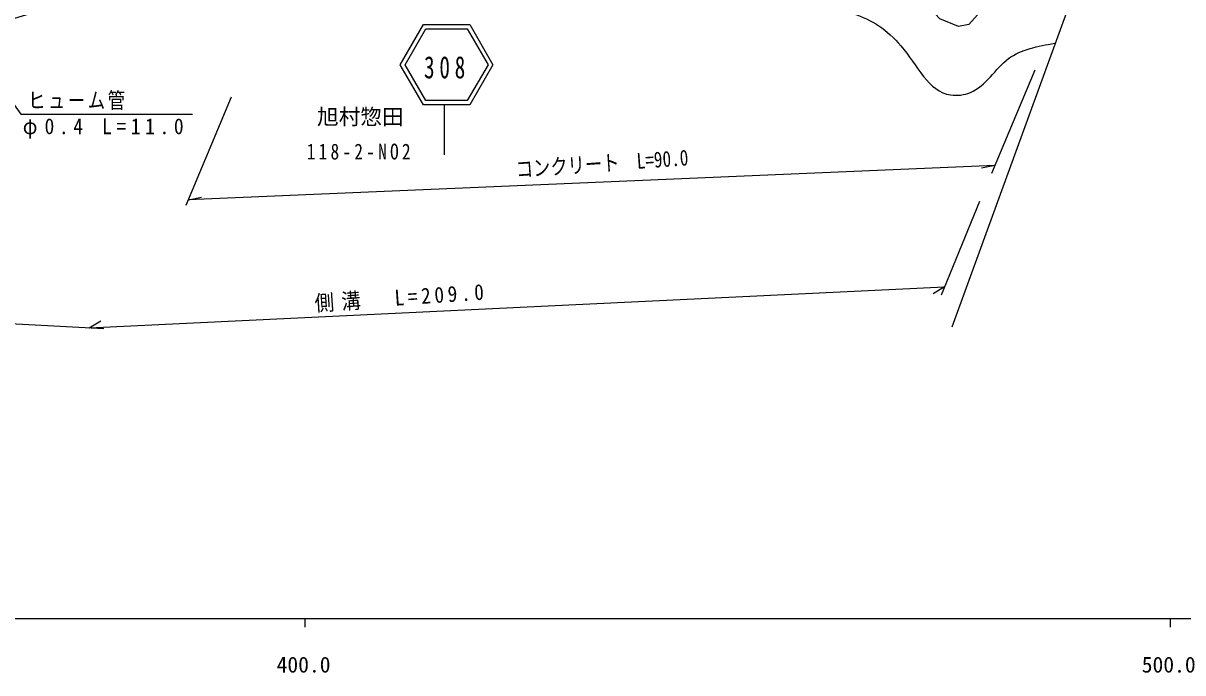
# Model space of a CAD drawing. Units: millimetres, scale not verified. Extents: x 40000 to 680000, y 20000 to 380000.
# Drawn here: x 435435 to 569474, y 198715 to 273830 of the extents above; entities that cross this region are included whole.
import ezdxf
from ezdxf.enums import TextEntityAlignment as Align

# ---------------------------------------------------------------- set-up
doc = ezdxf.new("R2010")
doc.units = ezdxf.units.MM
doc.header["$LTSCALE"] = 1000
doc.layers.add('M-BGD', color=7, linetype='Continuous', lineweight=25)
doc.layers.add('M-TTL-BAND', color=7, linetype='Continuous', lineweight=25)
doc.styles.add('ＭＳ ゴシック', font='')
doc.styles.get('ＭＳ ゴシック').set_extended_font_data('MS Gothic')

msp = doc.modelspace()

# ---------------------------------------------------------------- linework, layer by layer
at = {"layer": 'M-BGD'}
for p, q in [((542810, 238719), (563099, 294488)), ((479010, 269033), (481690, 273675)), ((481690, 273675), (487050, 273675)), ((487050, 273675), (489730, 269033)), ((479570, 269033), (481970, 273190)), ((481970, 273190), (486770, 273190)), ((486770, 273190), (489170, 269033)), ((481690, 264391), (479010, 269033)), ((489730, 269033), (487050, 264391)), ((552364, 268383), (547352, 256434)), ((454277, 252799), (459528, 265317)), ((487050, 264391), (481690, 264391)), ((484081, 264391), (484081, 258625)), ((547739, 257357), (454538, 253422)), ((547739, 257357), (546212, 257049)), ((454538, 253422), (456065, 253729)), ((541563, 242421), (546019, 253233)), ((443073, 238591), (541944, 243345)), ((541944, 243345), (540623, 242520)), ((444739, 238505), (417579, 239922)), ((443073, 238591), (444394, 239416))]:
    msp.add_line(p, q, dxfattribs=at)
for points in [[(533695, 281204), (534765, 280803), (535434, 279287), (535835, 277192), (536816, 275409), (538688, 275409), (539847, 275989), (542699, 284993), (545106, 284725), (547826, 283344), (549029, 281828), (546756, 275900), (544750, 273671), (543546, 273448), (541407, 274340), (539847, 275989)], [(421368, 282597), (435168, 263298), (455002, 263298)], [(489170, 269033), (486770, 264876), (481970, 264876), (479570, 269033)]]:
    msp.add_lwpolyline(points, dxfattribs=at)
for points, knots in [([(425987, 271932), (429295, 273603), (432604, 275274), (436079, 276481), (439722, 277746), (443550, 278500), (447380, 279111), (451402, 279751), (455428, 280233), (459462, 280674), (462760, 281002), (466056, 281312), (469342, 281740), (474410, 282352), (479441, 283192), (484551, 283659), (487308, 283892), (490079, 284002), (492843, 283801), (496521, 283580), (500215, 282889), (503575, 281385), (506485, 280077), (509141, 278169), (512103, 277120), (514772, 276098), (517662, 275721), (520632, 275699), (524322, 275633), (528136, 276170), (531411, 274917), (533458, 274277), (535338, 273064), (536884, 271221), (538761, 269013), (540088, 265891), (542641, 265536), (543370, 265420), (544203, 265526), (544915, 265820), (546746, 266576), (547781, 268573), (549322, 269729), (550792, 270832), (552722, 271169), (554652, 271506)], [0, 0, 0, 0, 1, 1, 1, 2, 2, 2, 3, 3, 3, 4, 4, 4, 5, 5, 5, 6, 6, 6, 7, 7, 7, 8, 8, 8, 9, 9, 9, 10, 10, 10, 11, 11, 11, 12, 12, 12, 13, 13, 13, 14, 14, 14, 15, 15, 15, 15]), ([(411757, 239354), (412435, 242845), (413114, 246335), (414018, 249795), (415242, 254480), (416879, 259108), (419562, 263157), (421854, 266617), (424910, 269655), (428446, 271756), (432771, 274321), (437779, 275517), (442831, 276229)], [0, 0, 0, 0, 1, 1, 1, 2, 2, 2, 3, 3, 3, 4, 4, 4, 4])]:
    msp.add_open_spline(points, degree=3, knots=knots, dxfattribs=at)
at = {"layer": 'M-TTL-BAND'}
for p, q in [((40000, 205000), (579000, 205000)), ((468000, 205000), (468000, 204000)), ((568000, 205000), (568000, 204000))]:
    msp.add_line(p, q, dxfattribs=at)

# ---------------------------------------------------------------- texts
at = {"layer": 'M-BGD', "style": 'ＭＳ ゴシック'}
msp.add_text('旭村惣田', height=1833, dxfattribs=at).set_placement((469406, 261549), align=Align.BOTTOM_LEFT)
at = {"layer": 'M-BGD', "style": 'ＭＳ ゴシック', "width": 0.8}
msp.add_text('コンクリート\u3000L=90.0', height=1833, rotation=4, dxfattribs=at).set_placement((492477, 255457), align=Align.BOTTOM_LEFT)
at = {"layer": 'M-BGD', "attachment_point": 7, "style": 'ＭＳ ゴシック'}
for s, insert, char_height in [('\\T1.45;\\W0.7;308\\~', (481768, 267411), 2566), ('\\T1.15;\\W0.8;ヒューム管', (436001, 263798), 1833), ('\\T1.48;\\W0.9;φ0.4\\~L=11.0', (435384, 260495), 1833), ('\\T1.38;\\W0.8;118-2-NO2', (468208, 258041), 1833)]:
    msp.add_mtext(s, dxfattribs=dict(at, insert=insert, char_height=char_height))
at = {"layer": 'M-BGD', "insert": (469206, 240327), "char_height": 1833, "attachment_point": 7, "rotation": 3.9, "style": 'ＭＳ ゴシック'}
msp.add_mtext('\\T1.37;\\W0.9;側溝\u3000L=209.0', dxfattribs=at)
at = {"layer": 'M-TTL-BAND', "style": 'ＭＳ ゴシック'}
for s, p in [('400.0', (467844, 198195)), ('500.0', (567844, 198195))]:
    msp.add_text(s, height=1833, dxfattribs=at).set_placement(p, align=Align.BOTTOM_CENTER)

doc.saveas('drawing.dxf')
